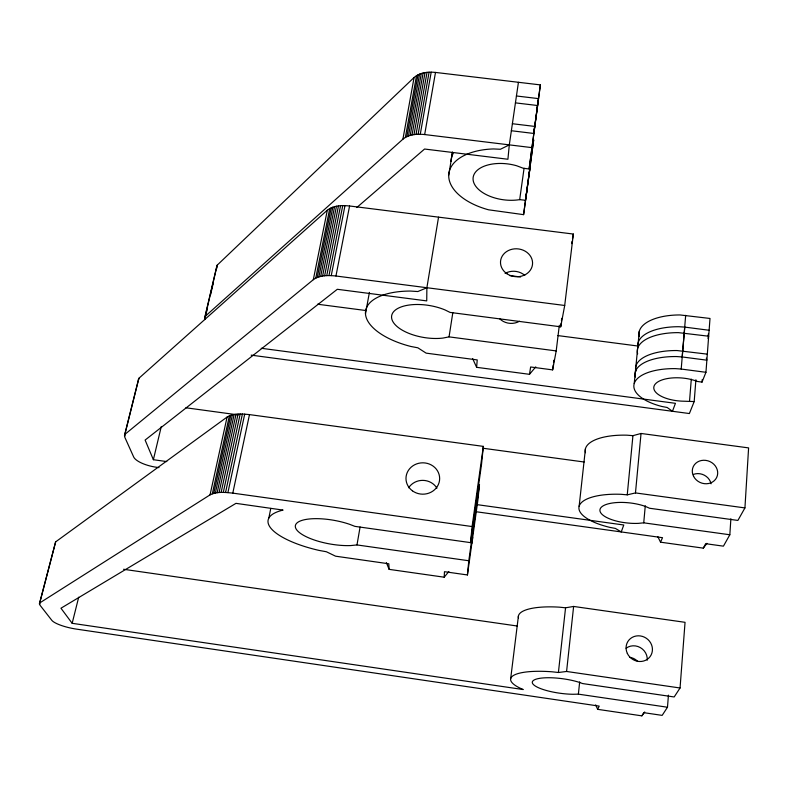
<?xml version="1.0" encoding="UTF-8"?>
<svg xmlns="http://www.w3.org/2000/svg" width="788" height="788" viewBox="0 0 788 788"><rect width="100%" height="100%" fill="white"/><g stroke="black" fill="none" stroke-linecap="round" stroke-linejoin="round"><path stroke-width="1.18" d="M438.542 217.173L426.879 287.748L426.732 300.898L337.294 289.294L145.12 440.059L153.374 459.709L166.78 461.571M644.742 711.958L641.875 715.849L597.659 709.338L599.185 706.107L76.466 629.12A21.266 5.014 12 0 1 51.811 620.323L39.971 605.145L39.686 602.958L210.041 494.874C217.035 491.357 225.279 492.372 232.795 493.13L472.091 526.551L470.544 542.627L354.905 526.364L349.517 524.276A37.115 11.997 10.1 0 0 295.323 526.611A37.115 11.997 10.1 0 0 350.857 545.562L356.984 544.932L468.801 560.751L467.432 574.954L444.471 571.694L444.196 577.2L389.114 569.36L386.396 562.662M158.989 467.619L156.556 467.274A20.429 6.964 12.6 0 1 133.674 456.971L124.809 437.261L124.947 434.326L313.319 279.691C319.81 275.042 328.369 275.239 335.954 276.007L564.7 305.478L573.359 234.056L349.576 205.983C342.061 205.215 333.531 205.304 327.315 210.219L138.885 378.289L138.392 379.954M730.88 518.79L729.836 534.766L643.737 522.838L638.398 523.36A28.447 10.126 6.1 0 1 600.239 508.762A28.447 10.126 6.1 0 1 645.963 506.645L649.548 508.25L737.893 520.435L744.936 507.915L748.6 447.899L641.038 433.469L632.931 435.666L627.012 435.183A48.915 19.089 5.7 0 0 585.494 452.726M695.903 379.737L694.189 401.565L683.876 401.21A26.959 11.564 4.5 0 1 654.779 384.702A26.959 11.564 4.5 0 1 697.291 381.441L702.01 382.111L702.187 379.688M668.441 695.134L667.485 707.23L578.382 694.149L573.004 694.277A29.422 7.378 7.6 0 1 532.471 681.541A29.422 7.378 7.6 0 1 578.845 682.211L582.677 683.58L674.183 696.966L680.054 687.993L685.048 622.323L573.625 606.445L565.557 607.804L559.47 607.174A50.54 14.578 7.3 0 0 518.465 617.841M702.01 382.111L705.95 372.3L710.008 318.46L680.064 314.954A46.394 21.335 4 0 0 639.304 336.663M689.549 400.954L691.293 379.136M535.761 366.873L529.487 374.32L476.622 367.316L477.223 359.919L426.15 353.142L417.847 347.804L410.932 346.484A61.878 28.388 9.3 0 1 365.445 313.063A61.878 28.388 9.3 0 1 410.4 291.058L417.837 291.54L426.879 287.748M705.95 372.3L681.206 369.05L685.678 315.318M706.353 358.146L706.826 360.175L682.181 356.954L684.782 327.109L679.029 326.724A46.561 21.099 4.2 0 0 637.807 345.902M643.737 522.838L645.274 505.758M706.925 543.336L703.31 548.143L660.531 542.183L662.521 537.692L621.249 531.93L615.428 528.423L609.932 527.399A49.762 17.71 6.1 0 1 579.249 505.935A49.762 17.71 6.1 0 1 621.23 494.312L627.248 494.854L635.473 492.924L641.038 433.469M627.248 494.854L632.931 435.666M518.435 82.307L509.304 144.884L507.915 159.255L424.565 149.031L356.787 207.53M634.232 383.539L639.324 331.118M472.12 543.129L472.701 537.327M39.43 604.1L55.633 541.878L227.092 417.059C233.78 413.079 242.064 413.867 249.481 414.606L483.349 446.382L481.527 464.329L470.544 542.627M578.382 694.149L579.663 681.906M389.114 569.36L388.809 563.784L335.58 556.19L326.37 551.748L319.11 550.418A64.921 21 10.1 0 1 283.099 510.092L235.967 503.355L60.962 608.218L72.161 623.308L523.212 689.549A51.456 12.903 7.6 0 1 513.402 675.513A51.456 12.903 7.6 0 1 552.211 671.809L558.406 672.499L566.582 671.465L573.625 606.445M579.131 506.32L585.454 448.736M558.406 672.499L565.557 607.804M523.596 214.651L533.663 139.978L523.596 214.651L488.56 209.805A57.593 31.599 7.7 0 1 448.776 174.365A57.593 31.599 7.7 0 1 493.446 148.942L500.41 149.267L509.304 144.884M525.34 200.26L519.686 199.63A32.929 18.055 7.7 0 1 473.096 179.703A32.929 18.055 7.7 0 1 516.672 165.766L523.222 168.238L529.112 168.967L540.371 84.897L435.498 72.427C428.15 71.659 419.876 72.397 414.094 77.49L217.163 265.192L216.621 268.678M526.374 194.528L529.989 168.09M511.333 130.739L533.614 133.438L533.998 131.31L534.628 126.405L512.387 123.726M529.122 174.66L529.644 170.306M536.914 110.497L537.524 105.513L515.431 102.873M540.371 84.897L529.112 168.967M559.322 325.306L556.2 350.926L449.052 336.87L442.925 338.082A35.371 16.223 9.3 0 1 391.577 316.412A35.371 16.223 9.3 0 1 445.131 309.979L450.056 312.412L560.711 326.813L561.154 323.188M561.44 320.775L561.736 318.362M529.487 374.32L530.629 366.981L552.644 369.887L553.235 365.051M553.531 362.638L553.836 360.214M510.663 678.695L518.435 615.93M525.429 201.206L526.867 190.243M534.037 131.32L538.44 98.608L516.396 95.978M472.091 526.551L483.349 446.382M468.801 560.751L479.468 484.59L477.843 500.498L467.432 574.954M519.686 199.63L524.069 168.297M207.53 307.734L204.772 319.573L205.274 316.264L402.904 139.19C408.923 134.265 417.256 133.783 424.673 134.551L531.693 147.602M449.052 336.87L452.814 312.688M448.727 175.172L452.509 152.143M424.673 134.551L435.498 72.427M356.984 544.932L360.096 526.975M418.132 134.256L429.086 72.181M420.28 134.246L431.194 72.151M413.995 134.63L425.027 72.614M416.025 134.384L427.027 72.338M408.46 135.999L419.58 74.111M410.203 135.438L421.294 73.501M412.045 134.975L423.107 72.998M402.904 139.19L414.094 77.49M405.387 137.417L416.547 75.618M406.854 136.669L417.995 74.821M571.615 243.65L572.058 241.256M572.492 238.853L573.359 234.056M708.077 335.875L708.481 333.629M365.474 313.86L369.405 292.387M552.644 369.887L556.2 350.926M560.711 326.813L564.7 305.478M335.954 276.007L349.576 205.983M328.97 275.564L342.741 205.609M331.255 275.603L344.977 205.619M322.587 276.066L336.476 206.239M324.626 275.79L338.476 205.914M326.754 275.623L340.564 205.707M268.856 517.982L270.776 508.418M317.249 277.474L331.216 207.815M318.894 276.913L332.831 207.185M320.677 276.44L334.585 206.663M313.319 279.691L327.315 210.219M315.771 278.134L329.748 208.534M232.795 493.13L249.481 414.606M227.909 492.599L244.704 414.133M221.123 492.431L238.045 414.094M223.29 492.401L240.173 414.015M225.555 492.461L242.399 414.025M215.38 493.012L232.391 414.872M217.153 492.736L234.134 414.527M219.064 492.539L236.026 414.261M210.041 494.874L227.092 417.059M212.336 493.8L229.387 415.818M213.775 493.367L230.805 415.306M204.624 318.027L216.966 265.546M205.274 316.264L217.163 265.192M210.563 294.722L213.036 284.064M153.374 459.709L161.294 426.485M124.494 435.547L138.708 378.604M124.474 435.882L138.885 378.289M72.161 623.308L78.702 597.215M39.4 603.854L55.633 541.878M707.89 338.239L708.668 336.21L678.557 332.644A46.64 20.98 4.2 0 0 637.64 353.861M694.189 401.565L689.382 413.542L251.195 355.142M703.31 548.143L705.654 543.69L723.423 546.163L729.836 534.766M641.875 715.849L643.786 712.667L662.166 715.376L667.485 707.23M444.196 577.2L448.845 571.517M682.181 356.954L676.498 356.55A46.975 20.488 4.4 0 0 635.374 377.068M681.206 369.05L675.503 368.636A47.142 20.232 4.5 0 0 634.37 383.126A47.142 20.232 4.5 0 0 661.969 406.5L667.16 407.485L672.45 411.287L675.444 403.318L261.242 348.276M509.629 275.573L520.612 276.982M684.782 327.109L709.092 330.261M707.319 354.147L677.04 350.542A46.886 20.606 4.3 0 0 635.946 371.237M317.554 304.217L366.341 310.59M557.825 335.58L638.329 346.08M185.879 407.78L238.252 414.912M483.074 448.254L584.174 462.014M635.473 492.924L744.936 507.915M477.538 504.704L623.771 524.995L621.249 531.93L475.272 511.619M123.568 569.281L517.174 626.007M566.582 671.465L680.054 687.993M657.862 536.707L660.531 542.183M472.613 358.55L476.622 367.316M595.669 704.886L597.659 709.338M450.933 161.491A57.337 31.944 7.7 0 1 453.179 153.394M452.085 154.704A57.209 32.101 7.6 0 1 452.332 152.33M626.096 648.248A13.16 12.332 35.2 0 1 640.299 647.578A13.16 12.332 35.2 0 1 647.214 660.216M629.868 657.359A12.825 12.047 36.3 0 1 637.63 661.359M408.667 487.762A16.361 15.317 0.8 0 1 436.936 488.186M519.45 321.248A15.139 13.347 5.8 0 1 499.592 318.667M505.098 273.416A15.632 13.672 5.6 0 1 524.769 275.367M693.43 474.406A12.628 11.337 23.3 0 1 711.072 483.793M627.337 653.41A13.455 12.578 34.1 0 0 650.09 656.631A13.455 12.578 34.1 0 0 640.339 635.936A13.455 12.578 34.1 0 0 627.337 653.41M412.439 490.835A16.834 15.681 0.6 0 0 439.487 480.719A16.834 15.681 0.6 0 0 416.527 463.945A16.834 15.681 0.6 0 0 412.439 490.835M506.97 273.751A16.056 13.948 5.3 0 0 532.471 264.719A16.056 13.948 5.3 0 0 510.161 249.796A16.056 13.948 5.3 0 0 506.97 273.751M693.598 476.366A12.903 11.544 22.7 0 0 715.563 479.291A12.903 11.544 22.7 0 0 705.812 460.379A12.903 11.544 22.7 0 0 693.598 476.366"/></g></svg>
